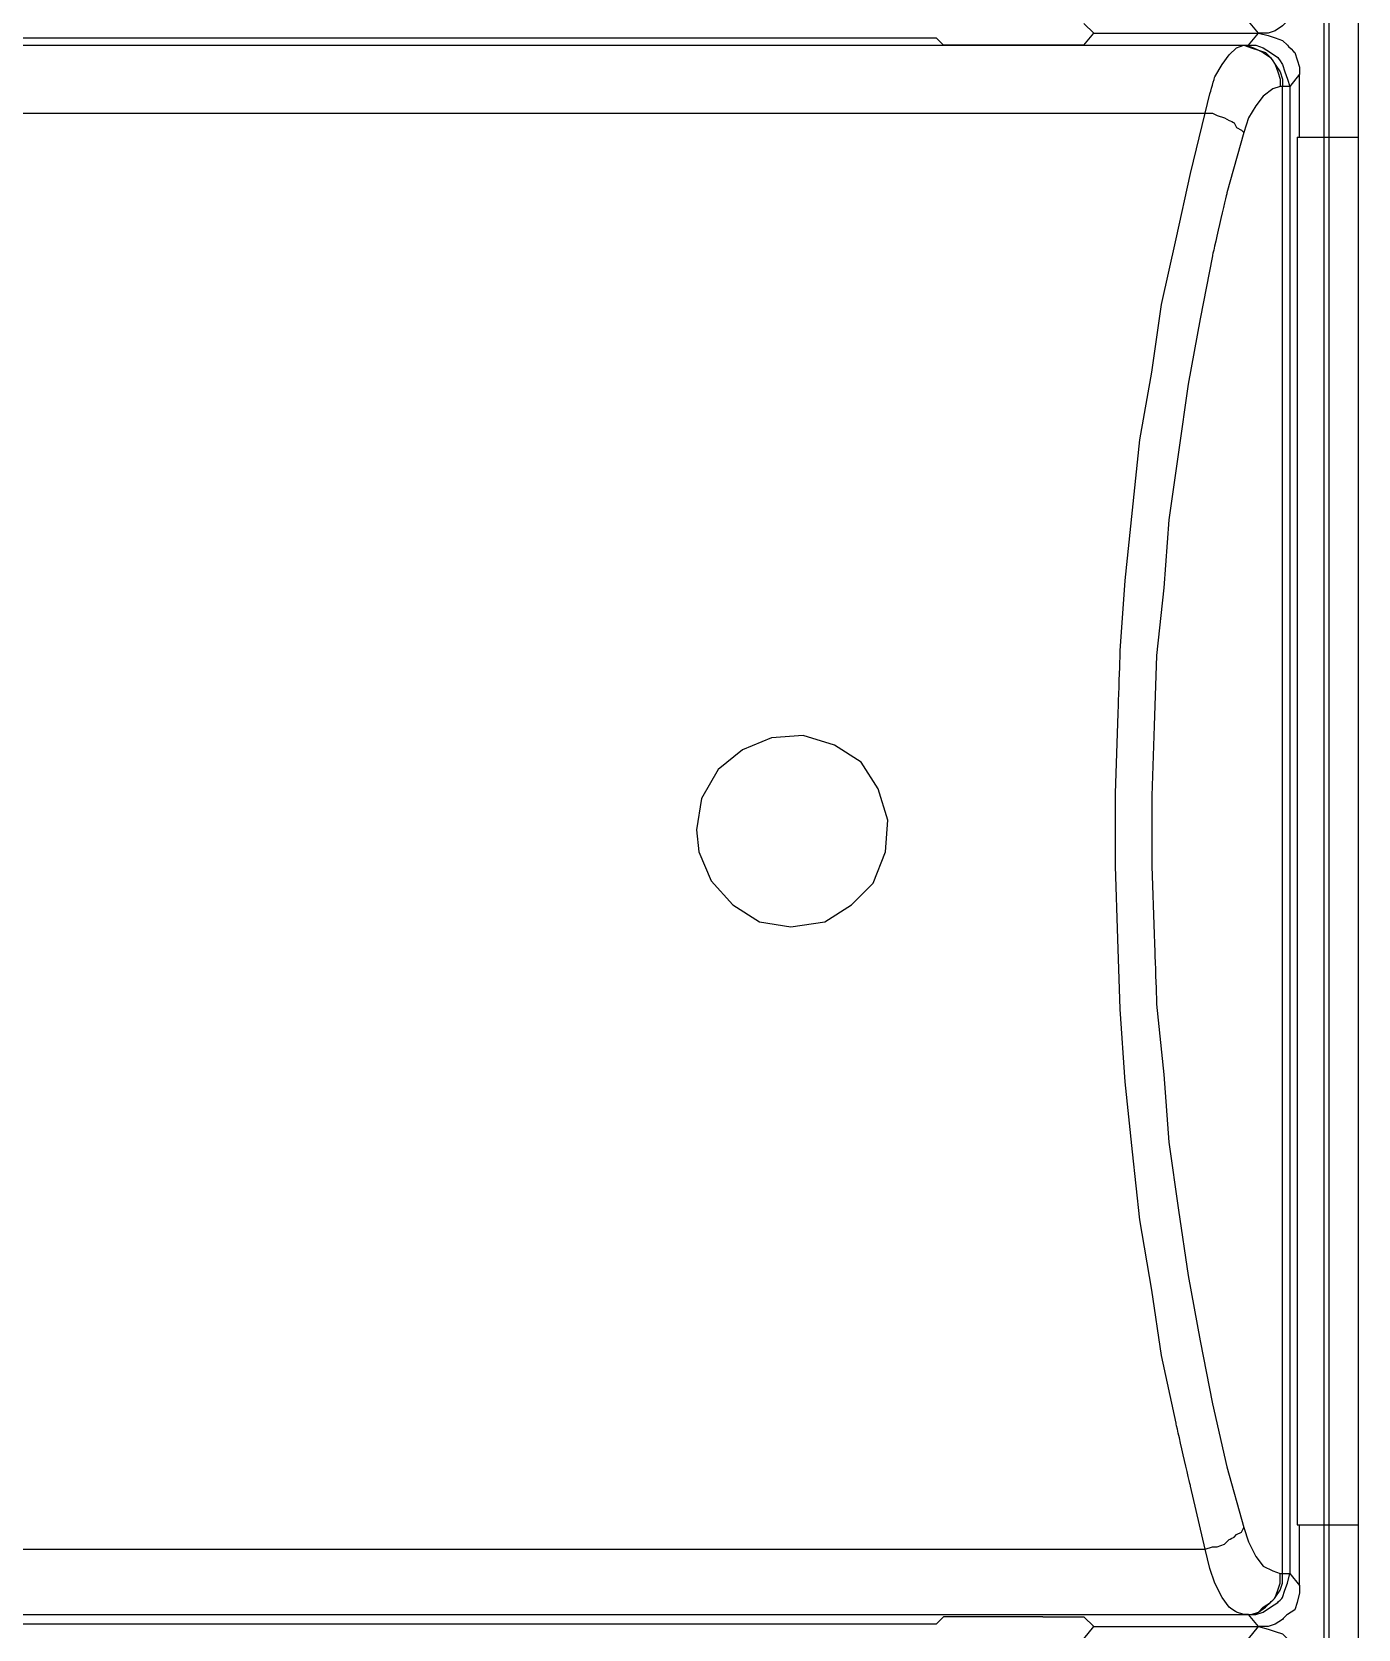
# Model space of a CAD drawing. Header units: centimetres. Extents: x -8.4 to 8.2, y -7.7 to 8.
# Drawn here: x -3.129 to -2.163, y 0.71 to 1.874 of the extents above; entities that cross this region are included whole.
import ezdxf

# ---------------------------------------------------------------- set-up
doc = ezdxf.new("R2010")
doc.units = ezdxf.units.CM
doc.header["$MEASUREMENT"] = 0
doc.layers.add('Layer 1', color=7, linetype='Continuous')

msp = doc.modelspace()

# ---------------------------------------------------------------- linework, layer by layer
at = {"layer": 'Layer 1', "lineweight": 25}
for points in [[(-2.16253, 5.45394), (-2.16253, 5.45394), (-2.16253, -1.68981), (-2.16253, -1.68981)], [(-2.18723, -1.66864), (-2.18723, -1.66864), (-2.18723, 5.43277), (-2.18723, 5.43277)], [(-2.1837, -1.67217), (-2.1837, -1.67217), (-2.1837, 5.4363), (-2.1837, 5.4363)], [(-2.35524, 1.87307), (-2.35524, 1.87307), (-2.3623, 1.88013), (-2.3623, 1.88013)], [(-2.2352, 1.87307), (-2.2352, 1.87307), (-2.24227, 1.8819), (-2.24227, 1.8819)], [(-5.72329, 1.86954), (-5.72329, 1.86954), (-2.46998, 1.86954), (-2.46998, 1.86954)], [(-4.03397, 1.86425), (-4.03397, 1.86425), (-2.24579, 1.86425), (-2.24579, 1.86425)], [(-2.46468, 1.86425), (-2.46468, 1.86425), (-2.46998, 1.86954), (-2.46998, 1.86954)], [(-2.39231, 1.86425), (-2.39231, 1.86425), (-2.46468, 1.86425), (-2.46468, 1.86425)], [(-2.3623, 1.86425), (-2.3623, 1.86425), (-2.35524, 1.87307), (-2.35524, 1.87307)], [(-2.35524, 1.87307), (-2.35524, 1.87307), (-2.2352, 1.87307), (-2.2352, 1.87307)], [(-2.35524, 1.87307), (-2.35524, 1.87307), (-2.2352, 1.87307), (-2.2352, 1.87307)], [(-2.24579, 1.86425), (-2.24579, 1.86425), (-2.24403, 1.86425), (-2.24403, 1.86425)], [(-2.24227, 1.86425), (-2.24227, 1.86425), (-2.2352, 1.87307), (-2.2352, 1.87307)], [(-2.20519, 1.84306), (-2.20519, 1.84306), (-2.21225, 1.83424), (-2.21225, 1.83424)], [(-2.20519, 1.79717), (-2.20519, 1.79717), (-2.20519, 1.84306), (-2.20519, 1.84306)], [(-2.21755, 1.83424), (-2.21755, 1.83424), (-2.21931, 1.83424), (-2.21931, 1.83424)], [(-2.21755, 0.7504), (-2.21755, 0.7504), (-2.21755, 1.83424), (-2.21755, 1.83424)], [(-2.21225, 1.83424), (-2.21225, 1.83424), (-2.21225, 0.7504), (-2.21225, 0.7504)], [(-4.00573, 1.81482), (-4.00573, 1.81482), (-2.27404, 1.81482), (-2.27404, 1.81482)], [(-2.20696, 1.79717), (-2.20696, 1.79717), (-2.20696, 0.7857), (-2.20696, 0.7857)], [(-2.20696, 1.79717), (-2.20696, 1.79717), (-2.16253, 1.79717), (-2.16253, 1.79717)], [(-2.20696, 0.7857), (-2.20696, 0.7857), (-2.16253, 0.7857), (-2.16253, 0.7857)], [(-2.20519, 0.74157), (-2.20519, 0.74157), (-2.20519, 0.7857), (-2.20519, 0.7857)], [(-4.00573, 0.76805), (-4.00573, 0.76805), (-2.27404, 0.76805), (-2.27404, 0.76805)], [(-2.21931, 0.7504), (-2.21931, 0.7504), (-2.21755, 0.7504), (-2.21755, 0.7504)], [(-2.21225, 0.7504), (-2.21225, 0.7504), (-2.20519, 0.74157), (-2.20519, 0.74157)], [(-2.46998, 0.71332), (-2.46998, 0.71332), (-5.72329, 0.71332), (-5.72329, 0.71332)], [(-4.03397, 0.72039), (-4.03397, 0.72039), (-2.24579, 0.72039), (-2.24579, 0.72039)], [(-2.46468, 0.71862), (-2.46468, 0.71862), (-2.46998, 0.71332), (-2.46998, 0.71332)], [(-2.39231, 0.71862), (-2.39231, 0.71862), (-2.46468, 0.71862), (-2.46468, 0.71862)], [(-2.35524, 0.71156), (-2.35524, 0.71156), (-2.3623, 0.71862), (-2.3623, 0.71862)], [(-2.3623, 0.70274), (-2.3623, 0.70274), (-2.35524, 0.71156), (-2.35524, 0.71156)], [(-2.35524, 0.71156), (-2.35524, 0.71156), (-2.2352, 0.71156), (-2.2352, 0.71156)], [(-2.35524, 0.71156), (-2.35524, 0.71156), (-2.2352, 0.71156), (-2.2352, 0.71156)], [(-2.24403, 0.72039), (-2.24403, 0.72039), (-2.24579, 0.72039), (-2.24579, 0.72039)], [(-2.2352, 0.71156), (-2.2352, 0.71156), (-2.24227, 0.72039), (-2.24227, 0.72039)], [(-2.24227, 0.70274), (-2.24227, 0.70274), (-2.2352, 0.71156), (-2.2352, 0.71156)]]:
    msp.add_open_spline(points, degree=3, dxfattribs=at)
for points, knots in [([(-2.20519, 1.90308), (-2.20519, 1.90308), (-2.20519, 1.89779), (-2.20519, 1.89779), (-2.20519, 1.89779), (-2.20519, 1.89779), (-2.20696, 1.89072), (-2.20696, 1.89072), (-2.20696, 1.89072), (-2.20696, 1.89072), (-2.20873, 1.88543), (-2.20873, 1.88543), (-2.20873, 1.88543), (-2.20873, 1.88543), (-2.21402, 1.8819), (-2.21402, 1.8819), (-2.21402, 1.8819), (-2.21402, 1.8819), (-2.21755, 1.87837), (-2.21755, 1.87837), (-2.21755, 1.87837), (-2.21755, 1.87837), (-2.22285, 1.87483), (-2.22285, 1.87483), (-2.22285, 1.87483), (-2.22285, 1.87483), (-2.22814, 1.87307), (-2.22814, 1.87307), (-2.22814, 1.87307), (-2.22814, 1.87307), (-2.2352, 1.87307), (-2.2352, 1.87307)], [0, 0, 0, 0, 0.1111111, 0.1111111, 0.1111111, 0.1111111, 0.2222222, 0.2222222, 0.2222222, 0.2222222, 0.3333333, 0.3333333, 0.3333333, 0.3333333, 0.4444444, 0.4444444, 0.4444444, 0.4444445, 0.5555556, 0.5555556, 0.5555556, 0.5555556, 0.6666667, 0.6666667, 0.6666667, 0.6666667, 0.7777778, 0.7777778, 0.7777778, 0.7777778, 1, 1, 1, 1]), ([(-2.3623, 1.86425), (-2.3623, 1.86425), (-2.3623, 1.86425), (-2.3623, 1.86425), (-2.3623, 1.86425), (-2.3623, 1.86425), (-2.36406, 1.86425), (-2.36406, 1.86425), (-2.36406, 1.86425), (-2.36406, 1.86425), (-2.3676, 1.86425), (-2.3676, 1.86425), (-2.3676, 1.86425), (-2.3676, 1.86425), (-2.37112, 1.86425), (-2.37112, 1.86425), (-2.37112, 1.86425), (-2.37112, 1.86425), (-2.37466, 1.86425), (-2.37466, 1.86425), (-2.37466, 1.86425), (-2.37466, 1.86425), (-2.37995, 1.86425), (-2.37995, 1.86425), (-2.37995, 1.86425), (-2.37995, 1.86425), (-2.38701, 1.86425), (-2.38701, 1.86425), (-2.38701, 1.86425), (-2.38701, 1.86425), (-2.39231, 1.86425), (-2.39231, 1.86425)], [0, 0, 0, 0, 0.1111111, 0.1111111, 0.1111111, 0.1111111, 0.2222222, 0.2222222, 0.2222222, 0.2222222, 0.3333333, 0.3333333, 0.3333333, 0.3333333, 0.4444444, 0.4444444, 0.4444444, 0.4444445, 0.5555556, 0.5555556, 0.5555556, 0.5555556, 0.6666667, 0.6666667, 0.6666667, 0.6666667, 0.7777778, 0.7777778, 0.7777778, 0.7777778, 1, 1, 1, 1]), ([(-2.27404, 1.81482), (-2.27404, 1.81482), (-2.27051, 1.82894), (-2.27051, 1.82894), (-2.27051, 1.82894), (-2.27051, 1.82894), (-2.26697, 1.8413), (-2.26697, 1.8413), (-2.26697, 1.8413), (-2.26697, 1.8413), (-2.26168, 1.85013), (-2.26168, 1.85013), (-2.26168, 1.85013), (-2.26168, 1.85013), (-2.25639, 1.85719), (-2.25639, 1.85719), (-2.25639, 1.85719), (-2.25639, 1.85719), (-2.25109, 1.86248), (-2.25109, 1.86248), (-2.25109, 1.86248), (-2.25109, 1.86248), (-2.24579, 1.86425), (-2.24579, 1.86425)], [0, 0, 0, 0, 0.1428571, 0.1428571, 0.1428571, 0.1428572, 0.2857143, 0.2857143, 0.2857143, 0.2857143, 0.4285714, 0.4285714, 0.4285714, 0.4285714, 0.5714286, 0.5714286, 0.5714286, 0.5714286, 0.7142857, 0.7142857, 0.7142857, 0.7142857, 1, 1, 1, 1]), ([(-2.24579, 1.86425), (-2.24579, 1.86425), (-2.2405, 1.86248), (-2.2405, 1.86248), (-2.2405, 1.86248), (-2.2405, 1.86248), (-2.2352, 1.86072), (-2.2352, 1.86072), (-2.2352, 1.86072), (-2.2352, 1.86072), (-2.23167, 1.85895), (-2.23167, 1.85895), (-2.23167, 1.85895), (-2.23167, 1.85895), (-2.22638, 1.85542), (-2.22638, 1.85542), (-2.22638, 1.85542), (-2.22638, 1.85542), (-2.22285, 1.85013), (-2.22285, 1.85013), (-2.22285, 1.85013), (-2.22285, 1.85013), (-2.22108, 1.84483), (-2.22108, 1.84483), (-2.22108, 1.84483), (-2.22108, 1.84483), (-2.21931, 1.83954), (-2.21931, 1.83954), (-2.21931, 1.83954), (-2.21931, 1.83954), (-2.21931, 1.83424), (-2.21931, 1.83424)], [0, 0, 0, 0, 0.1111111, 0.1111111, 0.1111111, 0.1111111, 0.2222222, 0.2222222, 0.2222222, 0.2222222, 0.3333333, 0.3333333, 0.3333333, 0.3333333, 0.4444444, 0.4444444, 0.4444444, 0.4444445, 0.5555556, 0.5555556, 0.5555556, 0.5555556, 0.6666667, 0.6666667, 0.6666667, 0.6666667, 0.7777778, 0.7777778, 0.7777778, 0.7777778, 1, 1, 1, 1]), ([(-2.24403, 1.86425), (-2.24403, 1.86425), (-2.23873, 1.86248), (-2.23873, 1.86248), (-2.23873, 1.86248), (-2.23873, 1.86248), (-2.2352, 1.86072), (-2.2352, 1.86072), (-2.2352, 1.86072), (-2.2352, 1.86072), (-2.22991, 1.85895), (-2.22991, 1.85895), (-2.22991, 1.85895), (-2.22991, 1.85895), (-2.22638, 1.85542), (-2.22638, 1.85542), (-2.22638, 1.85542), (-2.22638, 1.85542), (-2.22285, 1.85013), (-2.22285, 1.85013), (-2.22285, 1.85013), (-2.22285, 1.85013), (-2.21931, 1.84483), (-2.21931, 1.84483), (-2.21931, 1.84483), (-2.21931, 1.84483), (-2.21755, 1.83954), (-2.21755, 1.83954), (-2.21755, 1.83954), (-2.21755, 1.83954), (-2.21755, 1.83424), (-2.21755, 1.83424)], [0, 0, 0, 0, 0.1111111, 0.1111111, 0.1111111, 0.1111111, 0.2222222, 0.2222222, 0.2222222, 0.2222222, 0.3333333, 0.3333333, 0.3333333, 0.3333333, 0.4444444, 0.4444444, 0.4444444, 0.4444445, 0.5555556, 0.5555556, 0.5555556, 0.5555556, 0.6666667, 0.6666667, 0.6666667, 0.6666667, 0.7777778, 0.7777778, 0.7777778, 0.7777778, 1, 1, 1, 1]), ([(-2.24403, 1.86425), (-2.24403, 1.86425), (-2.24403, 1.86425), (-2.24403, 1.86425), (-2.24403, 1.86425), (-2.24403, 1.86425), (-2.24227, 1.86425), (-2.24227, 1.86425)], [0, 0, 0, 0, 0.3333333, 0.3333333, 0.3333333, 0.3333333, 1, 1, 1, 1]), ([(-2.24227, 1.86425), (-2.24227, 1.86425), (-2.23697, 1.86425), (-2.23697, 1.86425), (-2.23697, 1.86425), (-2.23697, 1.86425), (-2.23167, 1.86248), (-2.23167, 1.86248), (-2.23167, 1.86248), (-2.23167, 1.86248), (-2.22638, 1.85895), (-2.22638, 1.85895), (-2.22638, 1.85895), (-2.22638, 1.85895), (-2.22108, 1.85542), (-2.22108, 1.85542), (-2.22108, 1.85542), (-2.22108, 1.85542), (-2.21755, 1.85013), (-2.21755, 1.85013), (-2.21755, 1.85013), (-2.21755, 1.85013), (-2.21579, 1.84483), (-2.21579, 1.84483), (-2.21579, 1.84483), (-2.21579, 1.84483), (-2.21402, 1.83954), (-2.21402, 1.83954), (-2.21402, 1.83954), (-2.21402, 1.83954), (-2.21225, 1.83424), (-2.21225, 1.83424)], [0, 0, 0, 0, 0.1111111, 0.1111111, 0.1111111, 0.1111111, 0.2222222, 0.2222222, 0.2222222, 0.2222222, 0.3333333, 0.3333333, 0.3333333, 0.3333333, 0.4444444, 0.4444444, 0.4444444, 0.4444445, 0.5555556, 0.5555556, 0.5555556, 0.5555556, 0.6666667, 0.6666667, 0.6666667, 0.6666667, 0.7777778, 0.7777778, 0.7777778, 0.7777778, 1, 1, 1, 1]), ([(-2.2352, 1.87307), (-2.2352, 1.87307), (-2.22814, 1.87131), (-2.22814, 1.87131), (-2.22814, 1.87131), (-2.22814, 1.87131), (-2.22285, 1.86954), (-2.22285, 1.86954), (-2.22285, 1.86954), (-2.22285, 1.86954), (-2.21755, 1.86778), (-2.21755, 1.86778), (-2.21755, 1.86778), (-2.21755, 1.86778), (-2.21402, 1.86425), (-2.21402, 1.86425), (-2.21402, 1.86425), (-2.21402, 1.86425), (-2.20873, 1.85895), (-2.20873, 1.85895), (-2.20873, 1.85895), (-2.20873, 1.85895), (-2.20696, 1.85366), (-2.20696, 1.85366), (-2.20696, 1.85366), (-2.20696, 1.85366), (-2.20519, 1.84836), (-2.20519, 1.84836), (-2.20519, 1.84836), (-2.20519, 1.84836), (-2.20519, 1.84306), (-2.20519, 1.84306)], [0, 0, 0, 0, 0.1111111, 0.1111111, 0.1111111, 0.1111111, 0.2222222, 0.2222222, 0.2222222, 0.2222222, 0.3333333, 0.3333333, 0.3333333, 0.3333333, 0.4444444, 0.4444444, 0.4444444, 0.4444445, 0.5555556, 0.5555556, 0.5555556, 0.5555556, 0.6666667, 0.6666667, 0.6666667, 0.6666667, 0.7777778, 0.7777778, 0.7777778, 0.7777778, 1, 1, 1, 1]), ([(-2.21931, 1.83424), (-2.21931, 1.83424), (-2.22461, 1.83248), (-2.22461, 1.83248), (-2.22461, 1.83248), (-2.22461, 1.83248), (-2.23167, 1.82718), (-2.23167, 1.82718), (-2.23167, 1.82718), (-2.23167, 1.82718), (-2.23697, 1.82012), (-2.23697, 1.82012), (-2.23697, 1.82012), (-2.23697, 1.82012), (-2.24227, 1.81129), (-2.24227, 1.81129), (-2.24227, 1.81129), (-2.24227, 1.81129), (-2.24579, 1.8007), (-2.24579, 1.8007)], [0, 0, 0, 0, 0.1666667, 0.1666667, 0.1666667, 0.1666667, 0.3333333, 0.3333333, 0.3333333, 0.3333333, 0.5, 0.5, 0.5, 0.5, 0.6666667, 0.6666667, 0.6666667, 0.6666667, 1, 1, 1, 1]), ([(-2.21225, 1.83424), (-2.21225, 1.83424), (-2.21402, 1.83424), (-2.21402, 1.83424), (-2.21402, 1.83424), (-2.21402, 1.83424), (-2.21579, 1.83424), (-2.21579, 1.83424), (-2.21579, 1.83424), (-2.21579, 1.83424), (-2.21755, 1.83424), (-2.21755, 1.83424)], [0, 0, 0, 0, 0.25, 0.25, 0.25, 0.25, 0.5, 0.5, 0.5, 0.5, 1, 1, 1, 1]), ([(-2.27404, 0.76805), (-2.27404, 0.76805), (-2.28463, 0.81394), (-2.28463, 0.81394), (-2.28463, 0.81394), (-2.28463, 0.81394), (-2.29522, 0.85984), (-2.29522, 0.85984), (-2.29522, 0.85984), (-2.29522, 0.85984), (-2.30581, 0.90927), (-2.30581, 0.90927), (-2.30581, 0.90927), (-2.30581, 0.90927), (-2.31287, 0.95693), (-2.31287, 0.95693), (-2.31287, 0.95693), (-2.31287, 0.95693), (-2.3217, 1.00812), (-2.3217, 1.00812), (-2.3217, 1.00812), (-2.3217, 1.00812), (-2.327, 1.05754), (-2.327, 1.05754), (-2.327, 1.05754), (-2.327, 1.05754), (-2.33229, 1.10874), (-2.33229, 1.10874), (-2.33229, 1.10874), (-2.33229, 1.10874), (-2.33582, 1.16169), (-2.33582, 1.16169), (-2.33582, 1.16169), (-2.33582, 1.16169), (-2.33759, 1.21289), (-2.33759, 1.21289), (-2.33759, 1.21289), (-2.33759, 1.21289), (-2.33935, 1.26584), (-2.33935, 1.26584), (-2.33935, 1.26584), (-2.33935, 1.26584), (-2.33935, 1.31879), (-2.33935, 1.31879), (-2.33935, 1.31879), (-2.33935, 1.31879), (-2.33759, 1.36999), (-2.33759, 1.36999), (-2.33759, 1.36999), (-2.33759, 1.36999), (-2.33582, 1.42294), (-2.33582, 1.42294), (-2.33582, 1.42294), (-2.33582, 1.42294), (-2.33229, 1.47414), (-2.33229, 1.47414), (-2.33229, 1.47414), (-2.33229, 1.47414), (-2.327, 1.52533), (-2.327, 1.52533), (-2.327, 1.52533), (-2.327, 1.52533), (-2.3217, 1.57652), (-2.3217, 1.57652), (-2.3217, 1.57652), (-2.3217, 1.57652), (-2.31287, 1.62595), (-2.31287, 1.62595), (-2.31287, 1.62595), (-2.31287, 1.62595), (-2.30581, 1.67537), (-2.30581, 1.67537), (-2.30581, 1.67537), (-2.30581, 1.67537), (-2.29522, 1.72303), (-2.29522, 1.72303), (-2.29522, 1.72303), (-2.29522, 1.72303), (-2.28463, 1.77069), (-2.28463, 1.77069), (-2.28463, 1.77069), (-2.28463, 1.77069), (-2.27404, 1.81482), (-2.27404, 1.81482)], [0, 0, 0, 0, 0.0454545, 0.0454545, 0.0454545, 0.0454546, 0.0909091, 0.0909091, 0.0909091, 0.0909091, 0.1363636, 0.1363636, 0.1363636, 0.1363636, 0.1818182, 0.1818182, 0.1818182, 0.1818182, 0.2272727, 0.2272727, 0.2272727, 0.2272727, 0.2727273, 0.2727273, 0.2727273, 0.2727273, 0.3181818, 0.3181818, 0.3181818, 0.3181818, 0.3636364, 0.3636364, 0.3636364, 0.3636364, 0.4090909, 0.4090909, 0.4090909, 0.4090909, 0.4545455, 0.4545455, 0.4545455, 0.4545455, 0.5, 0.5, 0.5, 0.5, 0.5454545, 0.5454545, 0.5454545, 0.5454546, 0.5909091, 0.5909091, 0.5909091, 0.5909091, 0.6363636, 0.6363636, 0.6363636, 0.6363636, 0.6818182, 0.6818182, 0.6818182, 0.6818182, 0.7272727, 0.7272727, 0.7272727, 0.7272727, 0.7727273, 0.7727273, 0.7727273, 0.7727273, 0.8181818, 0.8181818, 0.8181818, 0.8181818, 0.8636364, 0.8636364, 0.8636364, 0.8636364, 0.9090909, 0.9090909, 0.9090909, 0.9090909, 1, 1, 1, 1]), ([(-2.27404, 1.81482), (-2.27404, 1.81482), (-2.26874, 1.81482), (-2.26874, 1.81482), (-2.26874, 1.81482), (-2.26874, 1.81482), (-2.26521, 1.81306), (-2.26521, 1.81306), (-2.26521, 1.81306), (-2.26521, 1.81306), (-2.25991, 1.81129), (-2.25991, 1.81129), (-2.25991, 1.81129), (-2.25991, 1.81129), (-2.25639, 1.80952), (-2.25639, 1.80952), (-2.25639, 1.80952), (-2.25639, 1.80952), (-2.25285, 1.80776), (-2.25285, 1.80776), (-2.25285, 1.80776), (-2.25285, 1.80776), (-2.25109, 1.80423), (-2.25109, 1.80423), (-2.25109, 1.80423), (-2.25109, 1.80423), (-2.24756, 1.80246), (-2.24756, 1.80246), (-2.24756, 1.80246), (-2.24756, 1.80246), (-2.24579, 1.8007), (-2.24579, 1.8007)], [0, 0, 0, 0, 0.1111111, 0.1111111, 0.1111111, 0.1111111, 0.2222222, 0.2222222, 0.2222222, 0.2222222, 0.3333333, 0.3333333, 0.3333333, 0.3333333, 0.4444444, 0.4444444, 0.4444444, 0.4444445, 0.5555556, 0.5555556, 0.5555556, 0.5555556, 0.6666667, 0.6666667, 0.6666667, 0.6666667, 0.7777778, 0.7777778, 0.7777778, 0.7777778, 1, 1, 1, 1]), ([(-2.24579, 1.8007), (-2.24579, 1.8007), (-2.25815, 1.75657), (-2.25815, 1.75657), (-2.25815, 1.75657), (-2.25815, 1.75657), (-2.26874, 1.71068), (-2.26874, 1.71068), (-2.26874, 1.71068), (-2.26874, 1.71068), (-2.27757, 1.66478), (-2.27757, 1.66478), (-2.27757, 1.66478), (-2.27757, 1.66478), (-2.28639, 1.61712), (-2.28639, 1.61712), (-2.28639, 1.61712), (-2.28639, 1.61712), (-2.29345, 1.56769), (-2.29345, 1.56769), (-2.29345, 1.56769), (-2.29345, 1.56769), (-2.30052, 1.51827), (-2.30052, 1.51827), (-2.30052, 1.51827), (-2.30052, 1.51827), (-2.30405, 1.46884), (-2.30405, 1.46884), (-2.30405, 1.46884), (-2.30405, 1.46884), (-2.30934, 1.41942), (-2.30934, 1.41942), (-2.30934, 1.41942), (-2.30934, 1.41942), (-2.31111, 1.36822), (-2.31111, 1.36822), (-2.31111, 1.36822), (-2.31111, 1.36822), (-2.31287, 1.31703), (-2.31287, 1.31703), (-2.31287, 1.31703), (-2.31287, 1.31703), (-2.31287, 1.26584), (-2.31287, 1.26584), (-2.31287, 1.26584), (-2.31287, 1.26584), (-2.31111, 1.21641), (-2.31111, 1.21641), (-2.31111, 1.21641), (-2.31111, 1.21641), (-2.30934, 1.16522), (-2.30934, 1.16522), (-2.30934, 1.16522), (-2.30934, 1.16522), (-2.30405, 1.11403), (-2.30405, 1.11403), (-2.30405, 1.11403), (-2.30405, 1.11403), (-2.30052, 1.0646), (-2.30052, 1.0646), (-2.30052, 1.0646), (-2.30052, 1.0646), (-2.29345, 1.01518), (-2.29345, 1.01518), (-2.29345, 1.01518), (-2.29345, 1.01518), (-2.28639, 0.96752), (-2.28639, 0.96752), (-2.28639, 0.96752), (-2.28639, 0.96752), (-2.27757, 0.91985), (-2.27757, 0.91985), (-2.27757, 0.91985), (-2.27757, 0.91985), (-2.26874, 0.87396), (-2.26874, 0.87396), (-2.26874, 0.87396), (-2.26874, 0.87396), (-2.25815, 0.82807), (-2.25815, 0.82807), (-2.25815, 0.82807), (-2.25815, 0.82807), (-2.24579, 0.78394), (-2.24579, 0.78394)], [0, 0, 0, 0, 0.0454545, 0.0454545, 0.0454545, 0.0454546, 0.0909091, 0.0909091, 0.0909091, 0.0909091, 0.1363636, 0.1363636, 0.1363636, 0.1363636, 0.1818182, 0.1818182, 0.1818182, 0.1818182, 0.2272727, 0.2272727, 0.2272727, 0.2272727, 0.2727273, 0.2727273, 0.2727273, 0.2727273, 0.3181818, 0.3181818, 0.3181818, 0.3181818, 0.3636364, 0.3636364, 0.3636364, 0.3636364, 0.4090909, 0.4090909, 0.4090909, 0.4090909, 0.4545455, 0.4545455, 0.4545455, 0.4545455, 0.5, 0.5, 0.5, 0.5, 0.5454545, 0.5454545, 0.5454545, 0.5454546, 0.5909091, 0.5909091, 0.5909091, 0.5909091, 0.6363636, 0.6363636, 0.6363636, 0.6363636, 0.6818182, 0.6818182, 0.6818182, 0.6818182, 0.7272727, 0.7272727, 0.7272727, 0.7272727, 0.7727273, 0.7727273, 0.7727273, 0.7727273, 0.8181818, 0.8181818, 0.8181818, 0.8181818, 0.8636364, 0.8636364, 0.8636364, 0.8636364, 0.9090909, 0.9090909, 0.9090909, 0.9090909, 1, 1, 1, 1]), ([(-2.64474, 1.29232), (-2.64474, 1.29232), (-2.6412, 1.31527), (-2.6412, 1.31527), (-2.6412, 1.31527), (-2.6412, 1.31527), (-2.62885, 1.33645), (-2.62885, 1.33645), (-2.62885, 1.33645), (-2.62885, 1.33645), (-2.6112, 1.35057), (-2.6112, 1.35057), (-2.6112, 1.35057), (-2.6112, 1.35057), (-2.59001, 1.3594), (-2.59001, 1.3594), (-2.59001, 1.3594), (-2.59001, 1.3594), (-2.56707, 1.36116), (-2.56707, 1.36116), (-2.56707, 1.36116), (-2.56707, 1.36116), (-2.54412, 1.3541), (-2.54412, 1.3541), (-2.54412, 1.3541), (-2.54412, 1.3541), (-2.5247, 1.34174), (-2.5247, 1.34174), (-2.5247, 1.34174), (-2.5247, 1.34174), (-2.51235, 1.32233), (-2.51235, 1.32233), (-2.51235, 1.32233), (-2.51235, 1.32233), (-2.50528, 1.29938), (-2.50528, 1.29938), (-2.50528, 1.29938), (-2.50528, 1.29938), (-2.50705, 1.27643), (-2.50705, 1.27643), (-2.50705, 1.27643), (-2.50705, 1.27643), (-2.51587, 1.25348), (-2.51587, 1.25348), (-2.51587, 1.25348), (-2.51587, 1.25348), (-2.53176, 1.23759), (-2.53176, 1.23759), (-2.53176, 1.23759), (-2.53176, 1.23759), (-2.55118, 1.22524), (-2.55118, 1.22524), (-2.55118, 1.22524), (-2.55118, 1.22524), (-2.57589, 1.22171), (-2.57589, 1.22171), (-2.57589, 1.22171), (-2.57589, 1.22171), (-2.59884, 1.22524), (-2.59884, 1.22524), (-2.59884, 1.22524), (-2.59884, 1.22524), (-2.61826, 1.23759), (-2.61826, 1.23759), (-2.61826, 1.23759), (-2.61826, 1.23759), (-2.63414, 1.25525), (-2.63414, 1.25525), (-2.63414, 1.25525), (-2.63414, 1.25525), (-2.64297, 1.27643), (-2.64297, 1.27643), (-2.64297, 1.27643), (-2.64297, 1.27643), (-2.64474, 1.29232), (-2.64474, 1.29232)], [0, 0, 0, 0, 0.05, 0.05, 0.05, 0.05, 0.1, 0.1, 0.1, 0.1, 0.15, 0.15, 0.15, 0.15, 0.2, 0.2, 0.2, 0.2, 0.25, 0.25, 0.25, 0.25, 0.3, 0.3, 0.3, 0.3, 0.35, 0.35, 0.35, 0.35, 0.4, 0.4, 0.4, 0.4, 0.45, 0.45, 0.45, 0.45, 0.5, 0.5, 0.5, 0.5, 0.55, 0.55, 0.55, 0.55, 0.6, 0.6, 0.6, 0.6, 0.65, 0.65, 0.65, 0.65, 0.7, 0.7, 0.7, 0.7, 0.75, 0.75, 0.75, 0.75, 0.8, 0.8, 0.8, 0.8, 0.85, 0.85, 0.85, 0.85, 0.9, 0.9, 0.9, 0.9, 1, 1, 1, 1]), ([(-2.64474, 1.29232), (-2.64474, 1.29232), (-2.6412, 1.31527), (-2.6412, 1.31527), (-2.6412, 1.31527), (-2.6412, 1.31527), (-2.62885, 1.33645), (-2.62885, 1.33645), (-2.62885, 1.33645), (-2.62885, 1.33645), (-2.6112, 1.35057), (-2.6112, 1.35057), (-2.6112, 1.35057), (-2.6112, 1.35057), (-2.59001, 1.3594), (-2.59001, 1.3594), (-2.59001, 1.3594), (-2.59001, 1.3594), (-2.56707, 1.36116), (-2.56707, 1.36116), (-2.56707, 1.36116), (-2.56707, 1.36116), (-2.54412, 1.3541), (-2.54412, 1.3541), (-2.54412, 1.3541), (-2.54412, 1.3541), (-2.5247, 1.34174), (-2.5247, 1.34174), (-2.5247, 1.34174), (-2.5247, 1.34174), (-2.51235, 1.32233), (-2.51235, 1.32233), (-2.51235, 1.32233), (-2.51235, 1.32233), (-2.50528, 1.29938), (-2.50528, 1.29938), (-2.50528, 1.29938), (-2.50528, 1.29938), (-2.50705, 1.27643), (-2.50705, 1.27643), (-2.50705, 1.27643), (-2.50705, 1.27643), (-2.51587, 1.25348), (-2.51587, 1.25348), (-2.51587, 1.25348), (-2.51587, 1.25348), (-2.53176, 1.23759), (-2.53176, 1.23759), (-2.53176, 1.23759), (-2.53176, 1.23759), (-2.55118, 1.22524), (-2.55118, 1.22524), (-2.55118, 1.22524), (-2.55118, 1.22524), (-2.57589, 1.22171), (-2.57589, 1.22171), (-2.57589, 1.22171), (-2.57589, 1.22171), (-2.59884, 1.22524), (-2.59884, 1.22524), (-2.59884, 1.22524), (-2.59884, 1.22524), (-2.61826, 1.23759), (-2.61826, 1.23759), (-2.61826, 1.23759), (-2.61826, 1.23759), (-2.63414, 1.25525), (-2.63414, 1.25525), (-2.63414, 1.25525), (-2.63414, 1.25525), (-2.64297, 1.27643), (-2.64297, 1.27643), (-2.64297, 1.27643), (-2.64297, 1.27643), (-2.64474, 1.29232), (-2.64474, 1.29232)], [0, 0, 0, 0, 0.05, 0.05, 0.05, 0.05, 0.1, 0.1, 0.1, 0.1, 0.15, 0.15, 0.15, 0.15, 0.2, 0.2, 0.2, 0.2, 0.25, 0.25, 0.25, 0.25, 0.3, 0.3, 0.3, 0.3, 0.35, 0.35, 0.35, 0.35, 0.4, 0.4, 0.4, 0.4, 0.45, 0.45, 0.45, 0.45, 0.5, 0.5, 0.5, 0.5, 0.55, 0.55, 0.55, 0.55, 0.6, 0.6, 0.6, 0.6, 0.65, 0.65, 0.65, 0.65, 0.7, 0.7, 0.7, 0.7, 0.75, 0.75, 0.75, 0.75, 0.8, 0.8, 0.8, 0.8, 0.85, 0.85, 0.85, 0.85, 0.9, 0.9, 0.9, 0.9, 1, 1, 1, 1]), ([(-2.27404, 0.76805), (-2.27404, 0.76805), (-2.26874, 0.76981), (-2.26874, 0.76981), (-2.26874, 0.76981), (-2.26874, 0.76981), (-2.26521, 0.76981), (-2.26521, 0.76981), (-2.26521, 0.76981), (-2.26521, 0.76981), (-2.25991, 0.77158), (-2.25991, 0.77158), (-2.25991, 0.77158), (-2.25991, 0.77158), (-2.25639, 0.77511), (-2.25639, 0.77511), (-2.25639, 0.77511), (-2.25639, 0.77511), (-2.25285, 0.77687), (-2.25285, 0.77687), (-2.25285, 0.77687), (-2.25285, 0.77687), (-2.25109, 0.77864), (-2.25109, 0.77864), (-2.25109, 0.77864), (-2.25109, 0.77864), (-2.24756, 0.7804), (-2.24756, 0.7804), (-2.24756, 0.7804), (-2.24756, 0.7804), (-2.24579, 0.78394), (-2.24579, 0.78394)], [0, 0, 0, 0, 0.1111111, 0.1111111, 0.1111111, 0.1111111, 0.2222222, 0.2222222, 0.2222222, 0.2222222, 0.3333333, 0.3333333, 0.3333333, 0.3333333, 0.4444444, 0.4444444, 0.4444444, 0.4444445, 0.5555556, 0.5555556, 0.5555556, 0.5555556, 0.6666667, 0.6666667, 0.6666667, 0.6666667, 0.7777778, 0.7777778, 0.7777778, 0.7777778, 1, 1, 1, 1]), ([(-2.24579, 0.78394), (-2.24579, 0.78394), (-2.24227, 0.77334), (-2.24227, 0.77334), (-2.24227, 0.77334), (-2.24227, 0.77334), (-2.23697, 0.76275), (-2.23697, 0.76275), (-2.23697, 0.76275), (-2.23697, 0.76275), (-2.23167, 0.75569), (-2.23167, 0.75569), (-2.23167, 0.75569), (-2.23167, 0.75569), (-2.22461, 0.75216), (-2.22461, 0.75216), (-2.22461, 0.75216), (-2.22461, 0.75216), (-2.21931, 0.7504), (-2.21931, 0.7504)], [0, 0, 0, 0, 0.1666667, 0.1666667, 0.1666667, 0.1666667, 0.3333333, 0.3333333, 0.3333333, 0.3333333, 0.5, 0.5, 0.5, 0.5, 0.6666667, 0.6666667, 0.6666667, 0.6666667, 1, 1, 1, 1]), ([(-2.24579, 0.72039), (-2.24579, 0.72039), (-2.25109, 0.72215), (-2.25109, 0.72215), (-2.25109, 0.72215), (-2.25109, 0.72215), (-2.25639, 0.72568), (-2.25639, 0.72568), (-2.25639, 0.72568), (-2.25639, 0.72568), (-2.26168, 0.73274), (-2.26168, 0.73274), (-2.26168, 0.73274), (-2.26168, 0.73274), (-2.26697, 0.74334), (-2.26697, 0.74334), (-2.26697, 0.74334), (-2.26697, 0.74334), (-2.27051, 0.75392), (-2.27051, 0.75392), (-2.27051, 0.75392), (-2.27051, 0.75392), (-2.27404, 0.76805), (-2.27404, 0.76805)], [0, 0, 0, 0, 0.1428571, 0.1428571, 0.1428571, 0.1428572, 0.2857143, 0.2857143, 0.2857143, 0.2857143, 0.4285714, 0.4285714, 0.4285714, 0.4285714, 0.5714286, 0.5714286, 0.5714286, 0.5714286, 0.7142857, 0.7142857, 0.7142857, 0.7142857, 1, 1, 1, 1]), ([(-2.24579, 0.72039), (-2.24579, 0.72039), (-2.2405, 0.72039), (-2.2405, 0.72039), (-2.2405, 0.72039), (-2.2405, 0.72039), (-2.2352, 0.72215), (-2.2352, 0.72215), (-2.2352, 0.72215), (-2.2352, 0.72215), (-2.23167, 0.72568), (-2.23167, 0.72568), (-2.23167, 0.72568), (-2.23167, 0.72568), (-2.22638, 0.72921), (-2.22638, 0.72921), (-2.22638, 0.72921), (-2.22638, 0.72921), (-2.22285, 0.73274), (-2.22285, 0.73274), (-2.22285, 0.73274), (-2.22285, 0.73274), (-2.22108, 0.73804), (-2.22108, 0.73804), (-2.22108, 0.73804), (-2.22108, 0.73804), (-2.21931, 0.74334), (-2.21931, 0.74334), (-2.21931, 0.74334), (-2.21931, 0.74334), (-2.21931, 0.7504), (-2.21931, 0.7504)], [0, 0, 0, 0, 0.1111111, 0.1111111, 0.1111111, 0.1111111, 0.2222222, 0.2222222, 0.2222222, 0.2222222, 0.3333333, 0.3333333, 0.3333333, 0.3333333, 0.4444444, 0.4444444, 0.4444444, 0.4444445, 0.5555556, 0.5555556, 0.5555556, 0.5555556, 0.6666667, 0.6666667, 0.6666667, 0.6666667, 0.7777778, 0.7777778, 0.7777778, 0.7777778, 1, 1, 1, 1]), ([(-2.24403, 0.72039), (-2.24403, 0.72039), (-2.23873, 0.72039), (-2.23873, 0.72039), (-2.23873, 0.72039), (-2.23873, 0.72039), (-2.2352, 0.72215), (-2.2352, 0.72215), (-2.2352, 0.72215), (-2.2352, 0.72215), (-2.22991, 0.72568), (-2.22991, 0.72568), (-2.22991, 0.72568), (-2.22991, 0.72568), (-2.22638, 0.72921), (-2.22638, 0.72921), (-2.22638, 0.72921), (-2.22638, 0.72921), (-2.22285, 0.73274), (-2.22285, 0.73274), (-2.22285, 0.73274), (-2.22285, 0.73274), (-2.21931, 0.73804), (-2.21931, 0.73804), (-2.21931, 0.73804), (-2.21931, 0.73804), (-2.21755, 0.74334), (-2.21755, 0.74334), (-2.21755, 0.74334), (-2.21755, 0.74334), (-2.21755, 0.7504), (-2.21755, 0.7504)], [0, 0, 0, 0, 0.1111111, 0.1111111, 0.1111111, 0.1111111, 0.2222222, 0.2222222, 0.2222222, 0.2222222, 0.3333333, 0.3333333, 0.3333333, 0.3333333, 0.4444444, 0.4444444, 0.4444444, 0.4444445, 0.5555556, 0.5555556, 0.5555556, 0.5555556, 0.6666667, 0.6666667, 0.6666667, 0.6666667, 0.7777778, 0.7777778, 0.7777778, 0.7777778, 1, 1, 1, 1]), ([(-2.24227, 0.72039), (-2.24227, 0.72039), (-2.23697, 0.72039), (-2.23697, 0.72039), (-2.23697, 0.72039), (-2.23697, 0.72039), (-2.23167, 0.72215), (-2.23167, 0.72215), (-2.23167, 0.72215), (-2.23167, 0.72215), (-2.22638, 0.72568), (-2.22638, 0.72568), (-2.22638, 0.72568), (-2.22638, 0.72568), (-2.22108, 0.72921), (-2.22108, 0.72921), (-2.22108, 0.72921), (-2.22108, 0.72921), (-2.21755, 0.73274), (-2.21755, 0.73274), (-2.21755, 0.73274), (-2.21755, 0.73274), (-2.21579, 0.73804), (-2.21579, 0.73804), (-2.21579, 0.73804), (-2.21579, 0.73804), (-2.21402, 0.74334), (-2.21402, 0.74334), (-2.21402, 0.74334), (-2.21402, 0.74334), (-2.21225, 0.7504), (-2.21225, 0.7504)], [0, 0, 0, 0, 0.1111111, 0.1111111, 0.1111111, 0.1111111, 0.2222222, 0.2222222, 0.2222222, 0.2222222, 0.3333333, 0.3333333, 0.3333333, 0.3333333, 0.4444444, 0.4444444, 0.4444444, 0.4444445, 0.5555556, 0.5555556, 0.5555556, 0.5555556, 0.6666667, 0.6666667, 0.6666667, 0.6666667, 0.7777778, 0.7777778, 0.7777778, 0.7777778, 1, 1, 1, 1]), ([(-2.21755, 0.7504), (-2.21755, 0.7504), (-2.21579, 0.7504), (-2.21579, 0.7504), (-2.21579, 0.7504), (-2.21579, 0.7504), (-2.21402, 0.7504), (-2.21402, 0.7504), (-2.21402, 0.7504), (-2.21402, 0.7504), (-2.21225, 0.7504), (-2.21225, 0.7504)], [0, 0, 0, 0, 0.25, 0.25, 0.25, 0.25, 0.5, 0.5, 0.5, 0.5, 1, 1, 1, 1]), ([(-2.20519, 0.74157), (-2.20519, 0.74157), (-2.20519, 0.73628), (-2.20519, 0.73628), (-2.20519, 0.73628), (-2.20519, 0.73628), (-2.20696, 0.72921), (-2.20696, 0.72921), (-2.20696, 0.72921), (-2.20696, 0.72921), (-2.20873, 0.72392), (-2.20873, 0.72392), (-2.20873, 0.72392), (-2.20873, 0.72392), (-2.21402, 0.72039), (-2.21402, 0.72039), (-2.21402, 0.72039), (-2.21402, 0.72039), (-2.21755, 0.71686), (-2.21755, 0.71686), (-2.21755, 0.71686), (-2.21755, 0.71686), (-2.22285, 0.71332), (-2.22285, 0.71332), (-2.22285, 0.71332), (-2.22285, 0.71332), (-2.22814, 0.71156), (-2.22814, 0.71156), (-2.22814, 0.71156), (-2.22814, 0.71156), (-2.2352, 0.71156), (-2.2352, 0.71156)], [0, 0, 0, 0, 0.1111111, 0.1111111, 0.1111111, 0.1111111, 0.2222222, 0.2222222, 0.2222222, 0.2222222, 0.3333333, 0.3333333, 0.3333333, 0.3333333, 0.4444444, 0.4444444, 0.4444444, 0.4444445, 0.5555556, 0.5555556, 0.5555556, 0.5555556, 0.6666667, 0.6666667, 0.6666667, 0.6666667, 0.7777778, 0.7777778, 0.7777778, 0.7777778, 1, 1, 1, 1]), ([(-2.39231, 0.71862), (-2.39231, 0.71862), (-2.38701, 0.71862), (-2.38701, 0.71862), (-2.38701, 0.71862), (-2.38701, 0.71862), (-2.37995, 0.71862), (-2.37995, 0.71862), (-2.37995, 0.71862), (-2.37995, 0.71862), (-2.37466, 0.71862), (-2.37466, 0.71862), (-2.37466, 0.71862), (-2.37466, 0.71862), (-2.37112, 0.71862), (-2.37112, 0.71862), (-2.37112, 0.71862), (-2.37112, 0.71862), (-2.3676, 0.71862), (-2.3676, 0.71862), (-2.3676, 0.71862), (-2.3676, 0.71862), (-2.36406, 0.71862), (-2.36406, 0.71862), (-2.36406, 0.71862), (-2.36406, 0.71862), (-2.3623, 0.71862), (-2.3623, 0.71862)], [0, 0, 0, 0, 0.125, 0.125, 0.125, 0.125, 0.25, 0.25, 0.25, 0.25, 0.375, 0.375, 0.375, 0.375, 0.5, 0.5, 0.5, 0.5, 0.625, 0.625, 0.625, 0.625, 0.75, 0.75, 0.75, 0.75, 1, 1, 1, 1]), ([(-2.24227, 0.72039), (-2.24227, 0.72039), (-2.24227, 0.72039), (-2.24227, 0.72039), (-2.24227, 0.72039), (-2.24227, 0.72039), (-2.24403, 0.72039), (-2.24403, 0.72039)], [0, 0, 0, 0, 0.3333333, 0.3333333, 0.3333333, 0.3333333, 1, 1, 1, 1]), ([(-2.2352, 0.71156), (-2.2352, 0.71156), (-2.22814, 0.7098), (-2.22814, 0.7098), (-2.22814, 0.7098), (-2.22814, 0.7098), (-2.22285, 0.70803), (-2.22285, 0.70803), (-2.22285, 0.70803), (-2.22285, 0.70803), (-2.21755, 0.70627), (-2.21755, 0.70627), (-2.21755, 0.70627), (-2.21755, 0.70627), (-2.21402, 0.70274), (-2.21402, 0.70274), (-2.21402, 0.70274), (-2.21402, 0.70274), (-2.20873, 0.69744), (-2.20873, 0.69744), (-2.20873, 0.69744), (-2.20873, 0.69744), (-2.20696, 0.69215), (-2.20696, 0.69215), (-2.20696, 0.69215), (-2.20696, 0.69215), (-2.20519, 0.68685), (-2.20519, 0.68685), (-2.20519, 0.68685), (-2.20519, 0.68685), (-2.20519, 0.68155), (-2.20519, 0.68155)], [0, 0, 0, 0, 0.1111111, 0.1111111, 0.1111111, 0.1111111, 0.2222222, 0.2222222, 0.2222222, 0.2222222, 0.3333333, 0.3333333, 0.3333333, 0.3333333, 0.4444444, 0.4444444, 0.4444444, 0.4444445, 0.5555556, 0.5555556, 0.5555556, 0.5555556, 0.6666667, 0.6666667, 0.6666667, 0.6666667, 0.7777778, 0.7777778, 0.7777778, 0.7777778, 1, 1, 1, 1])]:
    msp.add_open_spline(points, degree=3, knots=knots, dxfattribs=at)

doc.saveas('drawing.dxf')
